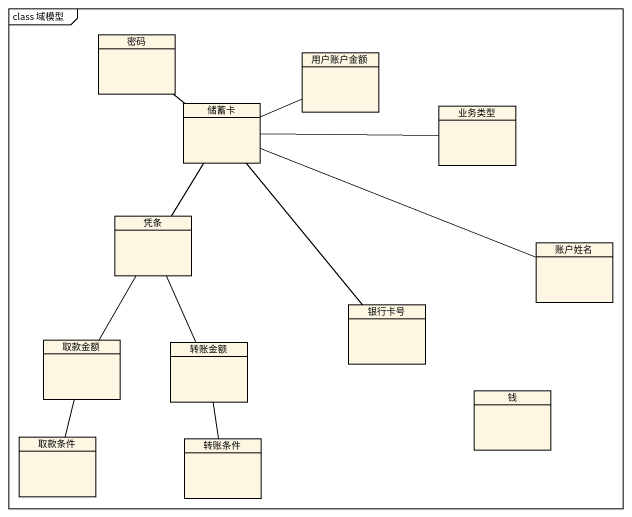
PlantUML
@startuml
mainframe class 域模型
hide circle
hide empty members
class 密码
class 用户账户金额
class 储蓄卡
class 业务类型
class 凭条
class 账户姓名
class 银行卡号
class 取款金额
class 转账金额
class 钱
class 取款条件
class 转账条件
密码 -- 储蓄卡
用户账户金额 -left- 储蓄卡
储蓄卡 -right- 业务类型
储蓄卡 -- 银行卡号
凭条 -up- 储蓄卡
账户姓名 -left- 储蓄卡
取款金额 -up- 凭条
转账金额 -up- 凭条
取款条件 -up- 取款金额
转账条件 -up- 转账金额
@enduml
